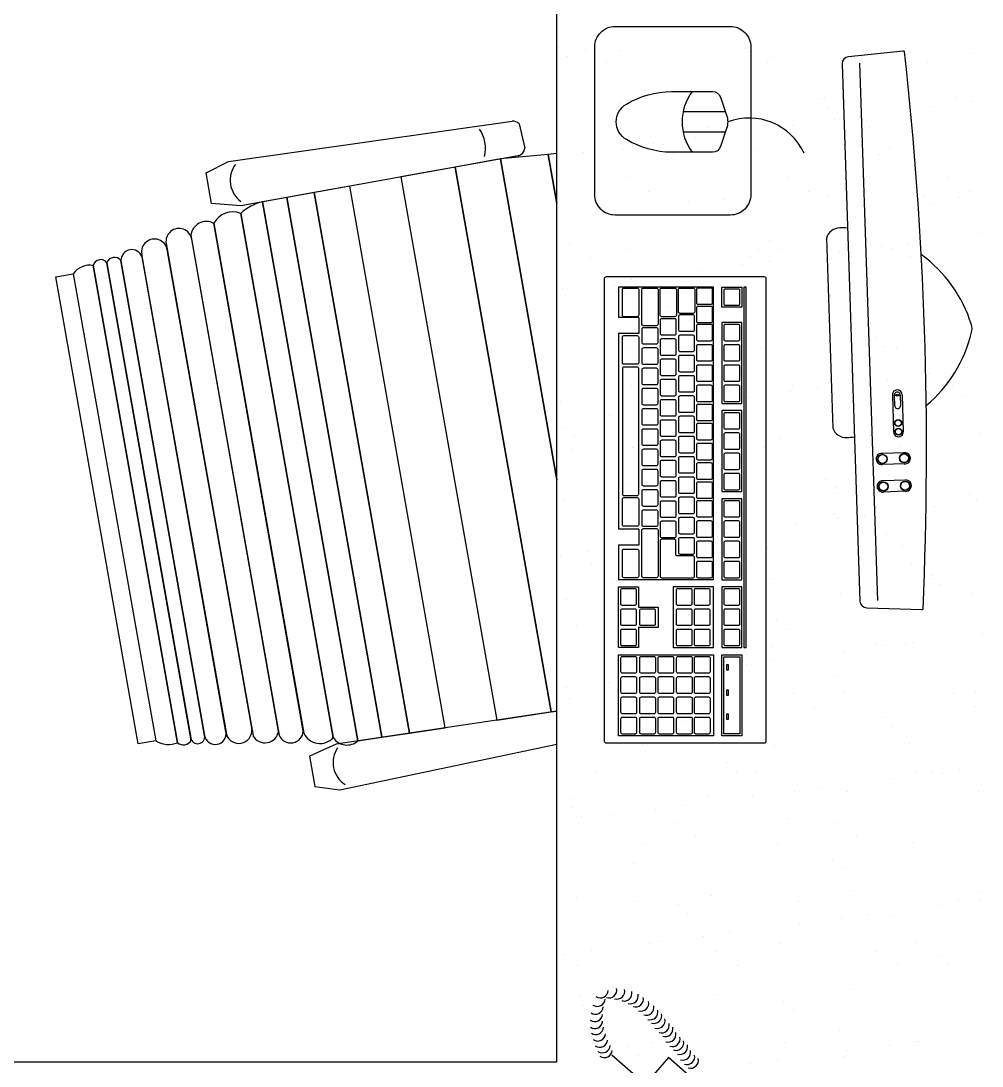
# Model space of a CAD drawing. Header units: millimetres. Extents: x 1573 to 2177, y 1587 to 1932.
# Drawn here: x 1781.752 to 1782.701, y 1894.703 to 1895.735 of the extents above; entities that cross this region are included whole.
import ezdxf

# ---------------------------------------------------------------- set-up
doc = ezdxf.new("R2010")
doc.units = ezdxf.units.MM
doc.header["$LTSCALE"] = 0.03
doc.layers.add('-HIDRO', color=8, linetype='Continuous')

msp = doc.modelspace()

# ---------------------------------------------------------------- linework, layer by layer
at = {"layer": '-HIDRO'}
for p, q in [((1782.2811, 1894.7071), (1782.2811, 1896.7072)), ((1782.2827, 1895.7088), (1782.2827, 1895.7088)), ((1782.309, 1895.7072), (1782.309, 1895.7072)), ((1782.3434, 1895.7055), (1782.3434, 1895.7055)), ((1782.4672, 1895.7075), (1782.4672, 1895.7075)), ((1782.4734, 1895.7049), (1782.4734, 1895.7049)), ((1782.6063, 1895.7066), (1782.6063, 1895.7066)), ((1782.6255, 1895.7078), (1782.6255, 1895.7078)), ((1782.6923, 1895.7026), (1782.6923, 1895.7026)), ((1782.2921, 1895.7002), (1782.2921, 1895.7002)), ((1782.3305, 1895.6936), (1782.3305, 1895.6936)), ((1782.4887, 1895.6939), (1782.4887, 1895.6939)), ((1782.4953, 1895.6985), (1782.4953, 1895.6985)), ((1782.5798, 1895.6932), (1782.5975, 1895.1628)), ((1782.6469, 1895.6942), (1782.6469, 1895.6942)), ((1782.3426, 1895.6539), (1782.3426, 1895.6539)), ((1782.4079, 1895.6546), (1782.4079, 1895.6546)), ((1782.5395, 1895.658), (1782.5395, 1895.658)), ((1782.5451, 1895.6596), (1782.5451, 1895.6596)), ((1782.675, 1895.659), (1782.675, 1895.659)), ((1782.6914, 1895.6555), (1782.6914, 1895.6555)), ((1782.4475, 1895.6453), (1782.4057, 1895.6453)), ((1782.5489, 1895.6494), (1782.5489, 1895.6494)), ((1782.5811, 1895.641), (1782.5811, 1895.641)), ((1782.6501, 1895.6501), (1782.6501, 1895.6501)), ((1781.9573, 1895.5962), (1782.237, 1895.6361)), ((1782.2439, 1895.6335), (1782.2495, 1895.6095)), ((1782.5133, 1895.6321), (1782.5133, 1895.6321)), ((1782.5546, 1895.6375), (1782.5546, 1895.6375)), ((1782.4475, 1895.6253), (1782.4057, 1895.6253)), ((1782.4179, 1895.6195), (1782.4179, 1895.6195)), ((1782.4312, 1895.6294), (1782.4312, 1895.6294)), ((1782.4443, 1895.623), (1782.4443, 1895.623)), ((1782.5894, 1895.6297), (1782.5894, 1895.6297)), ((1782.3766, 1895.6141), (1782.3766, 1895.6141)), ((1782.3868, 1895.6134), (1782.3868, 1895.6134)), ((1782.2429, 1895.6019), (1781.9694, 1895.5526)), ((1782.2726, 1895.603), (1782.2256, 1895.5988)), ((1782.2811, 1895.6042), (1782.2726, 1895.603)), ((1782.2811, 1895.5546), (1782.2726, 1895.603)), ((1782.2726, 1895.603), (1782.2811, 1895.5546)), ((1782.2811, 1895.6015), (1782.2811, 1895.6015)), ((1782.3076, 1895.605), (1782.3076, 1895.605)), ((1782.3466, 1895.6076), (1782.3466, 1895.6076)), ((1782.3962, 1895.6048), (1782.3962, 1895.6048)), ((1782.4766, 1895.607), (1782.4766, 1895.607)), ((1782.5995, 1895.6031), (1782.5995, 1895.6031)), ((1782.6095, 1895.6087), (1782.6095, 1895.6087)), ((1781.9352, 1895.5849), (1781.9573, 1895.5962)), ((1782.1807, 1895.5907), (1782.1272, 1895.5811)), ((1782.2256, 1895.5988), (1782.1807, 1895.5907)), ((1782.1807, 1895.5907), (1782.2755, 1895.0529)), ((1782.2755, 1895.0529), (1782.1807, 1895.5907)), ((1782.2256, 1895.5988), (1782.2811, 1895.2819)), ((1782.2811, 1895.2819), (1782.2256, 1895.5988)), ((1781.9405, 1895.5549), (1781.9352, 1895.5849)), ((1782.1272, 1895.5811), (1782.2218, 1895.0448)), ((1782.3501, 1895.58), (1782.3501, 1895.58)), ((1782.5083, 1895.5803), (1782.5083, 1895.5803)), ((1782.6665, 1895.5806), (1782.6665, 1895.5806)), ((1782.0768, 1895.572), (1782.0416, 1895.5656)), ((1782.1711, 1895.0372), (1782.0768, 1895.572)), ((1782.0147, 1895.5608), (1781.9908, 1895.5565)), ((1782.0416, 1895.5656), (1782.0147, 1895.5608)), ((1782.0147, 1895.5608), (1782.1086, 1895.0279)), ((1782.1086, 1895.0279), (1782.0147, 1895.5608)), ((1782.0416, 1895.5656), (1782.1357, 1895.0319)), ((1782.1357, 1895.0319), (1782.0416, 1895.5656)), ((1782.3715, 1895.5664), (1782.3715, 1895.5664)), ((1782.4467, 1895.5585), (1782.4467, 1895.5585)), ((1782.5297, 1895.5667), (1782.5297, 1895.5667)), ((1782.5483, 1895.5617), (1782.5483, 1895.5617)), ((1782.6437, 1895.5626), (1782.6437, 1895.5626)), ((1782.6782, 1895.5611), (1782.6782, 1895.5611)), ((1782.6879, 1895.5669), (1782.6879, 1895.5669)), ((1781.9694, 1895.5526), (1781.9405, 1895.5549)), ((1781.9908, 1895.5565), (1782.0847, 1895.0243)), ((1782.0849, 1895.0243), (1781.9908, 1895.5565)), ((1782.4111, 1895.5568), (1782.4111, 1895.5568)), ((1782.653, 1895.554), (1782.653, 1895.554)), ((1781.9693, 1895.545), (1782.0606, 1895.0274)), ((1782.0606, 1895.0274), (1781.9693, 1895.545)), ((1781.9426, 1895.5352), (1782.0314, 1895.0319)), ((1782.031, 1895.034), (1781.9426, 1895.5352)), ((1781.9202, 1895.5234), (1782.0072, 1895.0298)), ((1782.0065, 1895.0337), (1781.9209, 1895.5195)), ((1782.4909, 1895.518), (1782.4909, 1895.518)), ((1782.5471, 1895.5204), (1782.5533, 1895.333)), ((1782.6969, 1895.5247), (1782.6969, 1895.5247)), ((1781.8957, 1895.5151), (1781.9814, 1895.0293)), ((1781.9804, 1895.0352), (1781.8968, 1895.5092)), ((1782.294, 1895.5139), (1782.294, 1895.5139)), ((1782.3498, 1895.5098), (1782.3498, 1895.5098)), ((1782.4798, 1895.5091), (1782.4798, 1895.5091)), ((1782.5003, 1895.5094), (1782.5003, 1895.5094)), ((1782.5602, 1895.5067), (1782.5602, 1895.5067)), ((1782.6015, 1895.5121), (1782.6015, 1895.5121)), ((1782.6127, 1895.5108), (1782.6127, 1895.5108)), ((1782.6279, 1895.5156), (1782.6279, 1895.5156)), ((1781.8372, 1895.4961), (1781.9199, 1895.0271)), ((1781.9204, 1895.0247), (1781.8372, 1895.4961)), ((1781.851, 1895.4985), (1781.9336, 1895.0296)), ((1781.9336, 1895.0296), (1781.851, 1895.4985)), ((1781.8715, 1895.5047), (1781.9551, 1895.0307)), ((1781.9547, 1895.0333), (1781.872, 1895.5022)), ((1782.314, 1895.5019), (1782.314, 1895.5019)), ((1782.4722, 1895.5022), (1782.4722, 1895.5022)), ((1782.4912, 1895.4976), (1782.4912, 1895.4976)), ((1782.6304, 1895.5025), (1782.6304, 1895.5025)), ((1781.7867, 1895.4824), (1781.8041, 1895.4854)), ((1781.8041, 1895.4854), (1781.8854, 1895.0244)), ((1781.8041, 1895.4854), (1781.8854, 1895.0244)), ((1781.8041, 1895.4854), (1781.8854, 1895.0244)), ((1781.907, 1895.0224), (1781.8238, 1895.4937)), ((1781.8238, 1895.4937), (1781.907, 1895.0224)), ((1781.907, 1895.0224), (1781.8238, 1895.4937)), ((1782.4234, 1895.4887), (1782.4234, 1895.4887)), ((1782.4647, 1895.4941), (1782.4647, 1895.4941)), ((1781.868, 1895.0213), (1781.7867, 1895.4824)), ((1782.328, 1895.4761), (1782.328, 1895.4761)), ((1782.3544, 1895.4796), (1782.3544, 1895.4796)), ((1782.2867, 1895.4707), (1782.2867, 1895.4707)), ((1782.3382, 1895.4734), (1782.3382, 1895.4734)), ((1782.4358, 1895.4723), (1782.3419, 1895.4723)), ((1782.3419, 1895.4723), (1782.3419, 1895.4423)), ((1782.3476, 1895.4648), (1782.3476, 1895.4648)), ((1782.4358, 1895.1833), (1782.4358, 1895.4723)), ((1782.2813, 1895.4572), (1782.2813, 1895.4572)), ((1782.4143, 1895.4589), (1782.4143, 1895.4589)), ((1782.5509, 1895.4631), (1782.5509, 1895.4631)), ((1782.5515, 1895.4638), (1782.5515, 1895.4638)), ((1782.6814, 1895.4632), (1782.6814, 1895.4632)), ((1782.3911, 1895.4528), (1782.3911, 1895.4528)), ((1782.5493, 1895.4531), (1782.5493, 1895.4531)), ((1782.3619, 1895.4423), (1782.3419, 1895.4423)), ((1782.3619, 1895.4423), (1782.3619, 1895.4263)), ((1782.4125, 1895.4391), (1782.4125, 1895.4391)), ((1782.5707, 1895.4394), (1782.5707, 1895.4394)), ((1782.3619, 1895.4263), (1782.3419, 1895.4263)), ((1782.3419, 1895.4263), (1782.3419, 1895.2333)), ((1782.3982, 1895.4185), (1782.3982, 1895.4185)), ((1782.5951, 1895.4226), (1782.5951, 1895.4226)), ((1782.6044, 1895.414), (1782.6044, 1895.414)), ((1782.353, 1895.4119), (1782.353, 1895.4119)), ((1782.483, 1895.4112), (1782.483, 1895.4112)), ((1782.6159, 1895.4129), (1782.6159, 1895.4129)), ((1782.6483, 1895.3868), (1782.6483, 1895.3868)), ((1782.6748, 1895.3903), (1782.6748, 1895.3903)), ((1782.355, 1895.3747), (1782.355, 1895.3747)), ((1782.4424, 1895.378), (1782.4424, 1895.378)), ((1782.5132, 1895.375), (1782.5132, 1895.375)), ((1782.538, 1895.3723), (1782.538, 1895.3723)), ((1782.607, 1895.3813), (1782.607, 1895.3813)), ((1782.6714, 1895.3753), (1782.6714, 1895.3753)), ((1782.4517, 1895.3694), (1782.4517, 1895.3694)), ((1782.4703, 1895.3633), (1782.4703, 1895.3633)), ((1782.5116, 1895.3688), (1782.5116, 1895.3688)), ((1782.5547, 1895.3659), (1782.5547, 1895.3659)), ((1782.6122, 1895.3654), (1782.6134, 1895.3294)), ((1782.6141, 1895.3655), (1782.6199, 1895.3656)), ((1782.6141, 1895.3655), (1782.6144, 1895.3551)), ((1782.6199, 1895.3656), (1782.6203, 1895.3553)), ((1782.6218, 1895.3657), (1782.623, 1895.3297)), ((1782.655, 1895.3677), (1782.655, 1895.3677)), ((1782.6846, 1895.3653), (1782.6846, 1895.3653)), ((1782.2845, 1895.3593), (1782.2845, 1895.3593)), ((1782.4013, 1895.3543), (1782.4013, 1895.3543)), ((1782.4175, 1895.361), (1782.4175, 1895.361)), ((1782.3335, 1895.3453), (1782.3335, 1895.3453)), ((1782.3748, 1895.3508), (1782.3748, 1895.3508)), ((1782.2896, 1895.3334), (1782.2896, 1895.3334)), ((1782.299, 1895.3248), (1782.299, 1895.3248)), ((1782.4321, 1895.3256), (1782.4321, 1895.3256)), ((1782.5023, 1895.3231), (1782.5023, 1895.3231)), ((1782.5903, 1895.3259), (1782.5903, 1895.3259)), ((1782.6992, 1895.3272), (1782.6992, 1895.3272)), ((1782.2953, 1895.3116), (1782.2953, 1895.3116)), ((1782.3562, 1895.314), (1782.3562, 1895.314)), ((1782.4536, 1895.3119), (1782.4536, 1895.3119)), ((1782.4862, 1895.3134), (1782.4862, 1895.3134)), ((1782.6118, 1895.3122), (1782.6118, 1895.3122)), ((1782.6191, 1895.3151), (1782.6191, 1895.3151)), ((1782.6236, 1895.3087), (1782.6023, 1895.308)), ((1782.624, 1895.2977), (1782.6026, 1895.297)), ((1782.5465, 1895.2826), (1782.5465, 1895.2826)), ((1782.6245, 1895.2816), (1782.6032, 1895.2809)), ((1782.3496, 1895.2785), (1782.3496, 1895.2785)), ((1782.5558, 1895.274), (1782.5558, 1895.274)), ((1782.6249, 1895.2706), (1782.6035, 1895.2699)), ((1782.2877, 1895.2614), (1782.2877, 1895.2614)), ((1782.4207, 1895.2631), (1782.4207, 1895.2631)), ((1782.5579, 1895.268), (1782.5579, 1895.268)), ((1782.6878, 1895.2674), (1782.6878, 1895.2674)), ((1782.6952, 1895.2614), (1782.6952, 1895.2614)), ((1782.6539, 1895.256), (1782.6539, 1895.256)), ((1782.3938, 1895.238), (1782.3938, 1895.238)), ((1782.396, 1895.2475), (1782.396, 1895.2475)), ((1782.5171, 1895.238), (1782.5171, 1895.238)), ((1782.5542, 1895.2478), (1782.5542, 1895.2478)), ((1782.5584, 1895.2434), (1782.5584, 1895.2434)), ((1782.5849, 1895.2469), (1782.5849, 1895.2469)), ((1782.3619, 1895.2333), (1782.3419, 1895.2333)), ((1782.3619, 1895.2333), (1782.3619, 1895.2173)), ((1782.4031, 1895.2294), (1782.4031, 1895.2294)), ((1782.4481, 1895.2289), (1782.4481, 1895.2289)), ((1782.6064, 1895.2277), (1782.6064, 1895.2277)), ((1782.3619, 1895.2173), (1782.3419, 1895.2173)), ((1782.3419, 1895.2173), (1782.3419, 1895.1833)), ((1782.3804, 1895.22), (1782.3804, 1895.22)), ((1782.4217, 1895.2254), (1782.4217, 1895.2254)), ((1782.6223, 1895.2172), (1782.6223, 1895.2172)), ((1782.2849, 1895.2074), (1782.2849, 1895.2074)), ((1782.3114, 1895.2109), (1782.3114, 1895.2109)), ((1782.3594, 1895.2161), (1782.3594, 1895.2161)), ((1782.4894, 1895.2155), (1782.4894, 1895.2155)), ((1782.315, 1895.1981), (1782.315, 1895.1981)), ((1782.4732, 1895.1984), (1782.4732, 1895.1984)), ((1782.6314, 1895.1987), (1782.6314, 1895.1987)), ((1782.6506, 1895.1872), (1782.6506, 1895.1872)), ((1782.3364, 1895.1844), (1782.3364, 1895.1844)), ((1782.4358, 1895.1833), (1782.3419, 1895.1833)), ((1782.4537, 1895.1831), (1782.4537, 1895.1831)), ((1782.4946, 1895.1847), (1782.4946, 1895.1847)), ((1782.6528, 1895.185), (1782.6528, 1895.185)), ((1782.66, 1895.1786), (1782.66, 1895.1786)), ((1782.5611, 1895.1702), (1782.5611, 1895.1702)), ((1782.691, 1895.1695), (1782.691, 1895.1695)), ((1782.2909, 1895.1635), (1782.2909, 1895.1635)), ((1782.4239, 1895.1652), (1782.4239, 1895.1652)), ((1782.3772, 1895.1543), (1782.3641, 1895.1543)), ((1782.301, 1895.1385), (1782.301, 1895.1385)), ((1782.381, 1895.1363), (1782.3618, 1895.1363)), ((1782.4979, 1895.1426), (1782.4979, 1895.1426)), ((1782.5073, 1895.134), (1782.5073, 1895.134)), ((1782.7007, 1895.1306), (1782.7007, 1895.1306)), ((1782.3626, 1895.1182), (1782.3626, 1895.1182)), ((1782.4371, 1895.1203), (1782.4371, 1895.1203)), ((1782.4926, 1895.1176), (1782.4926, 1895.1176)), ((1782.5953, 1895.1206), (1782.5953, 1895.1206)), ((1782.6053, 1895.118), (1782.6053, 1895.118)), ((1782.6255, 1895.1193), (1782.6255, 1895.1193)), ((1782.6317, 1895.1215), (1782.6317, 1895.1215)), ((1782.4949, 1895.1035), (1782.4949, 1895.1035)), ((1782.564, 1895.1126), (1782.564, 1895.1126)), ((1782.3452, 1895.098), (1782.3452, 1895.098)), ((1782.4272, 1895.0946), (1782.4272, 1895.0946)), ((1782.4685, 1895.1), (1782.4685, 1895.1)), ((1782.3545, 1895.0894), (1782.3545, 1895.0894)), ((1782.3582, 1895.0855), (1782.3582, 1895.0855)), ((1782.5578, 1895.0877), (1782.5578, 1895.0877)), ((1782.2905, 1895.0766), (1782.2905, 1895.0766)), ((1782.3318, 1895.082), (1782.3318, 1895.082)), ((1782.2941, 1895.0656), (1782.2941, 1895.0656)), ((1782.356, 1895.0709), (1782.356, 1895.0709)), ((1782.4271, 1895.0673), (1782.4271, 1895.0673)), ((1782.5142, 1895.0712), (1782.5142, 1895.0712)), ((1782.5643, 1895.0723), (1782.5643, 1895.0723)), ((1782.6724, 1895.0714), (1782.6724, 1895.0714)), ((1782.6942, 1895.0717), (1782.6942, 1895.0717)), ((1782.2811, 1895.0537), (1782.0634, 1895.0211)), ((1782.2218, 1895.0448), (1782.2755, 1895.0529)), ((1782.2755, 1895.0529), (1782.2811, 1895.0537)), ((1782.3774, 1895.0572), (1782.3774, 1895.0572)), ((1782.5356, 1895.0575), (1782.5356, 1895.0575)), ((1782.6938, 1895.0578), (1782.6938, 1895.0578)), ((1782.4051, 1895.0431), (1782.4051, 1895.0431)), ((1782.602, 1895.0472), (1782.602, 1895.0472)), ((1782.1086, 1895.0279), (1782.1357, 1895.0319)), ((1782.1357, 1895.0319), (1782.1711, 1895.0372)), ((1782.6114, 1895.0386), (1782.6114, 1895.0386)), ((1781.8854, 1895.0244), (1781.868, 1895.0213)), ((1782.0634, 1895.0211), (1782.0371, 1895.009)), ((1782.067, 1894.976), (1782.2811, 1895.021)), ((1782.0847, 1895.0243), (1782.1086, 1895.0279)), ((1782.6287, 1895.0214), (1782.6287, 1895.0214)), ((1782.3658, 1895.0203), (1782.3658, 1895.0203)), ((1782.4958, 1895.0197), (1782.4958, 1895.0197)), ((1782.0371, 1895.009), (1782.0423, 1894.9791)), ((1782.4493, 1895.0026), (1782.4493, 1895.0026)), ((1782.3199, 1894.9928), (1782.3199, 1894.9928)), ((1782.4587, 1894.994), (1782.4587, 1894.994)), ((1782.4781, 1894.9931), (1782.4781, 1894.9931)), ((1782.6363, 1894.9934), (1782.6363, 1894.9934)), ((1782.6521, 1894.9927), (1782.6521, 1894.9927)), ((1782.6619, 1894.9922), (1782.6619, 1894.9922)), ((1782.6785, 1894.9962), (1782.6785, 1894.9962)), ((1782.6108, 1894.9872), (1782.6108, 1894.9872)), ((1782.0423, 1894.9791), (1782.067, 1894.976)), ((1782.4303, 1894.9694), (1782.4303, 1894.9694)), ((1782.5153, 1894.9747), (1782.5153, 1894.9747)), ((1782.5418, 1894.9782), (1782.5418, 1894.9782)), ((1782.5675, 1894.9744), (1782.5675, 1894.9744)), ((1782.6974, 1894.9738), (1782.6974, 1894.9738)), ((1782.2973, 1894.9677), (1782.2973, 1894.9677)), ((1782.405, 1894.9601), (1782.405, 1894.9601)), ((1782.474, 1894.9692), (1782.474, 1894.9692)), ((1782.2966, 1894.958), (1782.2966, 1894.958)), ((1782.3059, 1894.9494), (1782.3059, 1894.9494)), ((1782.3373, 1894.9512), (1782.3373, 1894.9512)), ((1782.3786, 1894.9567), (1782.3786, 1894.9567)), ((1782.397, 1894.9437), (1782.397, 1894.9437)), ((1782.5092, 1894.9477), (1782.5092, 1894.9477)), ((1782.5552, 1894.9439), (1782.5552, 1894.9439)), ((1782.4184, 1894.93), (1782.4184, 1894.93)), ((1782.5766, 1894.9303), (1782.5766, 1894.9303)), ((1782.369, 1894.9224), (1782.369, 1894.9224)), ((1782.499, 1894.9218), (1782.499, 1894.9218)), ((1782.6319, 1894.9235), (1782.6319, 1894.9235)), ((1782.3565, 1894.9031), (1782.3565, 1894.9031)), ((1782.5534, 1894.9072), (1782.5534, 1894.9072)), ((1782.5628, 1894.8986), (1782.5628, 1894.8986)), ((1782.3005, 1894.8699), (1782.3005, 1894.8699)), ((1782.4335, 1894.8716), (1782.4335, 1894.8716)), ((1782.5707, 1894.8765), (1782.5707, 1894.8765)), ((1782.6989, 1894.8673), (1782.6989, 1894.8673)), ((1782.7006, 1894.8759), (1782.7006, 1894.8759)), ((1782.3609, 1894.8656), (1782.3609, 1894.8656)), ((1782.4007, 1894.8626), (1782.4007, 1894.8626)), ((1782.5191, 1894.8659), (1782.5191, 1894.8659)), ((1782.6576, 1894.8619), (1782.6576, 1894.8619)), ((1782.6773, 1894.8662), (1782.6773, 1894.8662)), ((1782.4101, 1894.854), (1782.4101, 1894.854)), ((1782.5622, 1894.8493), (1782.5622, 1894.8493)), ((1782.5886, 1894.8528), (1782.5886, 1894.8528)), ((1782.6133, 1894.8522), (1782.6133, 1894.8522)), ((1782.5209, 1894.8439), (1782.5209, 1894.8439)), ((1782.3841, 1894.8259), (1782.3841, 1894.8259)), ((1782.4254, 1894.8313), (1782.4254, 1894.8313)), ((1782.4519, 1894.8348), (1782.4519, 1894.8348)), ((1782.6351, 1894.8256), (1782.6351, 1894.8256)), ((1782.3151, 1894.8168), (1782.3151, 1894.8168)), ((1782.3722, 1894.8246), (1782.3722, 1894.8246)), ((1782.438, 1894.8164), (1782.438, 1894.8164)), ((1782.5022, 1894.8239), (1782.5022, 1894.8239)), ((1782.5962, 1894.8167), (1782.5962, 1894.8167)), ((1782.2887, 1894.8133), (1782.2887, 1894.8133)), ((1782.4606, 1894.8077), (1782.4606, 1894.8077)), ((1782.6575, 1894.8117), (1782.6575, 1894.8117)), ((1782.3013, 1894.8025), (1782.3013, 1894.8025)), ((1782.4595, 1894.8028), (1782.4595, 1894.8028)), ((1782.6177, 1894.8031), (1782.6177, 1894.8031)), ((1782.6669, 1894.8032), (1782.6669, 1894.8032)), ((1782.4367, 1894.7737), (1782.4367, 1894.7737)), ((1782.5739, 1894.7786), (1782.5739, 1894.7786)), ((1782.3037, 1894.772), (1782.3037, 1894.772)), ((1782.3079, 1894.7631), (1782.3079, 1894.7631)), ((1782.5048, 1894.7672), (1782.5048, 1894.7672)), ((1782.5142, 1894.7586), (1782.5142, 1894.7586)), ((1782.4019, 1894.7384), (1782.4019, 1894.7384)), ((1782.5602, 1894.7387), (1782.5602, 1894.7387)), ((1782.3521, 1894.7226), (1782.3521, 1894.7226)), ((1782.3754, 1894.7267), (1782.3754, 1894.7267)), ((1782.5054, 1894.726), (1782.5054, 1894.726)), ((1782.609, 1894.7239), (1782.609, 1894.7239)), ((1782.6355, 1894.7274), (1782.6355, 1894.7274)), ((1782.6383, 1894.7277), (1782.6383, 1894.7277)), ((1782.3913, 1894.7116), (1782.2991, 1894.6062)), ((1782.3758, 1894.6787), (1782.3354, 1894.714)), ((1782.3615, 1894.714), (1782.3615, 1894.714)), ((1782.572, 1894.5536), (1782.3913, 1894.7116)), ((1782.5648, 1894.7122), (1782.5648, 1894.7122)), ((1782.5677, 1894.7185), (1782.5677, 1894.7185)), ((1782.2811, 1894.7071), (1780.9811, 1894.7071)), ((1782.4723, 1894.7059), (1782.4723, 1894.7059)), ((1782.4987, 1894.7094), (1782.4987, 1894.7094))]:
    msp.add_line(p, q, dxfattribs=at)
for points in [[(1782.4522, 1895.7296, -0.414214), (1782.4725, 1895.7093), (1782.4725, 1895.5635, -0.414214), (1782.4522, 1895.5433), (1782.3388, 1895.5433, -0.414214), (1782.3185, 1895.5635), (1782.3185, 1895.7093, -0.414214), (1782.3388, 1895.7296)], [(1782.5688, 1895.6997, 0.395059), (1782.5626, 1895.6926), (1782.5802, 1895.1622, 0.395059), (1782.5869, 1895.1556), (1782.6413, 1895.1538, 0.255546), (1782.6425, 1895.1544, 0.038223), (1782.6242, 1895.7046, 0.255546), (1782.623, 1895.7051)], [(1782.4348, 1895.6653, -0.320037), (1782.4425, 1895.6598), (1782.4486, 1895.642, -0.167465), (1782.4486, 1895.6287), (1782.4425, 1895.6109, -0.320037), (1782.4348, 1895.6053), (1782.3943, 1895.6053, -0.131312), (1782.3498, 1895.6178, -0.570686), (1782.3498, 1895.6529, -0.131312), (1782.3943, 1895.6653)], [(1782.4858, 1895.4823), (1782.3298, 1895.4823, 0.414214), (1782.3278, 1895.4803), (1782.3278, 1895.0243, 0.414214), (1782.3298, 1895.0223), (1782.4858, 1895.0223, 0.414214), (1782.4878, 1895.0243), (1782.4878, 1895.4803, 0.414214)], [(1782.3619, 1895.4698), (1782.3619, 1895.4445, -0.414214), (1782.3604, 1895.443), (1782.3473, 1895.443, -0.414214), (1782.3458, 1895.4445), (1782.3458, 1895.4698, -0.414214), (1782.3473, 1895.4713), (1782.3604, 1895.4713, -0.414214)], [(1782.3664, 1895.4713), (1782.3795, 1895.4713, -0.414214), (1782.381, 1895.4698), (1782.381, 1895.4356, -0.414214), (1782.3795, 1895.4341), (1782.3664, 1895.4341, -0.414214), (1782.3649, 1895.4356), (1782.3649, 1895.4698, -0.414214)], [(1782.3845, 1895.4713), (1782.3976, 1895.4713, -0.414214), (1782.3991, 1895.4698), (1782.3991, 1895.4445, -0.414214), (1782.3976, 1895.443), (1782.3845, 1895.443, -0.414214), (1782.383, 1895.4445), (1782.383, 1895.4698, -0.414214)], [(1782.4172, 1895.4698), (1782.4172, 1895.4478, -0.414214), (1782.4157, 1895.4463), (1782.4026, 1895.4463, -0.414214), (1782.4011, 1895.4478), (1782.4011, 1895.4698, -0.414214), (1782.4026, 1895.4713), (1782.4157, 1895.4713, -0.414214)], [(1782.4333, 1895.4552, 0.414214), (1782.4348, 1895.4567), (1782.4348, 1895.4697, 0.414214), (1782.4333, 1895.4712), (1782.4203, 1895.4712, 0.414214), (1782.4188, 1895.4697), (1782.4188, 1895.4567, 0.414214), (1782.4203, 1895.4552)], [(1782.4603, 1895.4543, 0.414214), (1782.4618, 1895.4558), (1782.4618, 1895.4688, 0.414214), (1782.4603, 1895.4703), (1782.4473, 1895.4703, 0.414214), (1782.4458, 1895.4688), (1782.4458, 1895.4558, 0.414214), (1782.4473, 1895.4543)], [(1782.4156, 1895.4287, 0.414214), (1782.4171, 1895.4302), (1782.4171, 1895.4432, 0.414214), (1782.4156, 1895.4447), (1782.4026, 1895.4447, 0.414214), (1782.4011, 1895.4432), (1782.4011, 1895.4302, 0.414214), (1782.4026, 1895.4287)], [(1782.4333, 1895.4371, 0.414214), (1782.4348, 1895.4386), (1782.4348, 1895.4516, 0.414214), (1782.4333, 1895.4531), (1782.4203, 1895.4531, 0.414214), (1782.4188, 1895.4516), (1782.4188, 1895.4386, 0.414214), (1782.4203, 1895.4371)], [(1782.3975, 1895.425, 0.414214), (1782.399, 1895.4265), (1782.399, 1895.4395, 0.414214), (1782.3975, 1895.441), (1782.3845, 1895.441, 0.414214), (1782.383, 1895.4395), (1782.383, 1895.4265, 0.414214), (1782.3845, 1895.425)], [(1782.4333, 1895.4193, 0.414214), (1782.4348, 1895.4208), (1782.4348, 1895.4338, 0.414214), (1782.4333, 1895.4353), (1782.4203, 1895.4353, 0.414214), (1782.4188, 1895.4338), (1782.4188, 1895.4208, 0.414214), (1782.4203, 1895.4193)], [(1782.4603, 1895.4193, 0.414214), (1782.4618, 1895.4208), (1782.4618, 1895.4338, 0.414214), (1782.4603, 1895.4353), (1782.4473, 1895.4353, 0.414214), (1782.4458, 1895.4338), (1782.4458, 1895.4208, 0.414214), (1782.4473, 1895.4193)], [(1782.3473, 1895.396, -0.414214), (1782.3458, 1895.3975), (1782.3458, 1895.4228, -0.414214), (1782.3473, 1895.4243), (1782.3604, 1895.4243, -0.414214), (1782.3619, 1895.4228), (1782.3619, 1895.3975, -0.414214), (1782.3604, 1895.396)], [(1782.3795, 1895.4161, 0.414214), (1782.381, 1895.4176), (1782.381, 1895.4306, 0.414214), (1782.3795, 1895.4321), (1782.3665, 1895.4321, 0.414214), (1782.365, 1895.4306), (1782.365, 1895.4176, 0.414214), (1782.3665, 1895.4161)], [(1782.4156, 1895.4087, 0.414214), (1782.4171, 1895.4102), (1782.4171, 1895.4232, 0.414214), (1782.4156, 1895.4247), (1782.4026, 1895.4247, 0.414214), (1782.4011, 1895.4232), (1782.4011, 1895.4102, 0.414214), (1782.4026, 1895.4087)], [(1782.3975, 1895.405, 0.414214), (1782.399, 1895.4065), (1782.399, 1895.4195, 0.414214), (1782.3975, 1895.421), (1782.3845, 1895.421, 0.414214), (1782.383, 1895.4195), (1782.383, 1895.4065, 0.414214), (1782.3845, 1895.405)], [(1782.4333, 1895.3993, 0.414214), (1782.4348, 1895.4008), (1782.4348, 1895.4138, 0.414214), (1782.4333, 1895.4153), (1782.4203, 1895.4153, 0.414214), (1782.4188, 1895.4138), (1782.4188, 1895.4008, 0.414214), (1782.4203, 1895.3993)], [(1782.4603, 1895.3993, 0.414214), (1782.4618, 1895.4008), (1782.4618, 1895.4138, 0.414214), (1782.4603, 1895.4153), (1782.4473, 1895.4153, 0.414214), (1782.4458, 1895.4138), (1782.4458, 1895.4008, 0.414214), (1782.4473, 1895.3993)], [(1782.3795, 1895.3961, 0.414214), (1782.381, 1895.3976), (1782.381, 1895.4106, 0.414214), (1782.3795, 1895.4121), (1782.3665, 1895.4121, 0.414214), (1782.365, 1895.4106), (1782.365, 1895.3976, 0.414214), (1782.3665, 1895.3961)], [(1782.4156, 1895.3887, 0.414214), (1782.4171, 1895.3902), (1782.4171, 1895.4032, 0.414214), (1782.4156, 1895.4047), (1782.4026, 1895.4047, 0.414214), (1782.4011, 1895.4032), (1782.4011, 1895.3902, 0.414214), (1782.4026, 1895.3887)], [(1782.3473, 1895.2664), (1782.3604, 1895.2664, 0.414214), (1782.3619, 1895.2679), (1782.3619, 1895.3917, 0.414214), (1782.3604, 1895.3932), (1782.3473, 1895.3932, 0.414214), (1782.3458, 1895.3917), (1782.3458, 1895.2679, 0.414214)], [(1782.3975, 1895.385, 0.414214), (1782.399, 1895.3865), (1782.399, 1895.3995, 0.414214), (1782.3975, 1895.401), (1782.3845, 1895.401, 0.414214), (1782.383, 1895.3995), (1782.383, 1895.3865, 0.414214), (1782.3845, 1895.385)], [(1782.4333, 1895.3793, 0.414214), (1782.4348, 1895.3808), (1782.4348, 1895.3938, 0.414214), (1782.4333, 1895.3953), (1782.4203, 1895.3953, 0.414214), (1782.4188, 1895.3938), (1782.4188, 1895.3808, 0.414214), (1782.4203, 1895.3793)], [(1782.4603, 1895.3793, 0.414214), (1782.4618, 1895.3808), (1782.4618, 1895.3938, 0.414214), (1782.4603, 1895.3953), (1782.4473, 1895.3953, 0.414214), (1782.4458, 1895.3938), (1782.4458, 1895.3808, 0.414214), (1782.4473, 1895.3793)], [(1782.3795, 1895.3761, 0.414214), (1782.381, 1895.3776), (1782.381, 1895.3906, 0.414214), (1782.3795, 1895.3921), (1782.3665, 1895.3921, 0.414214), (1782.365, 1895.3906), (1782.365, 1895.3776, 0.414214), (1782.3665, 1895.3761)], [(1782.4156, 1895.3687, 0.414214), (1782.4171, 1895.3702), (1782.4171, 1895.3832, 0.414214), (1782.4156, 1895.3847), (1782.4026, 1895.3847, 0.414214), (1782.4011, 1895.3832), (1782.4011, 1895.3702, 0.414214), (1782.4026, 1895.3687)], [(1782.3795, 1895.3561, 0.414214), (1782.381, 1895.3576), (1782.381, 1895.3706, 0.414214), (1782.3795, 1895.3721), (1782.3665, 1895.3721, 0.414214), (1782.365, 1895.3706), (1782.365, 1895.3576, 0.414214), (1782.3665, 1895.3561)], [(1782.3975, 1895.365, 0.414214), (1782.399, 1895.3665), (1782.399, 1895.3795, 0.414214), (1782.3975, 1895.381), (1782.3845, 1895.381, 0.414214), (1782.383, 1895.3795), (1782.383, 1895.3665, 0.414214), (1782.3845, 1895.365)], [(1782.4333, 1895.3593, 0.414214), (1782.4348, 1895.3608), (1782.4348, 1895.3738, 0.414214), (1782.4333, 1895.3753), (1782.4203, 1895.3753, 0.414214), (1782.4188, 1895.3738), (1782.4188, 1895.3608, 0.414214), (1782.4203, 1895.3593)], [(1782.4603, 1895.3593, 0.414214), (1782.4618, 1895.3608), (1782.4618, 1895.3738, 0.414214), (1782.4603, 1895.3753), (1782.4473, 1895.3753, 0.414214), (1782.4458, 1895.3738), (1782.4458, 1895.3608, 0.414214), (1782.4473, 1895.3593)], [(1782.4156, 1895.3487, 0.414214), (1782.4171, 1895.3502), (1782.4171, 1895.3632, 0.414214), (1782.4156, 1895.3647), (1782.4026, 1895.3647, 0.414214), (1782.4011, 1895.3632), (1782.4011, 1895.3502, 0.414214), (1782.4026, 1895.3487)], [(1782.3795, 1895.3361, 0.414214), (1782.381, 1895.3376), (1782.381, 1895.3506, 0.414214), (1782.3795, 1895.3521), (1782.3665, 1895.3521, 0.414214), (1782.365, 1895.3506), (1782.365, 1895.3376, 0.414214), (1782.3665, 1895.3361)], [(1782.3975, 1895.345, 0.414214), (1782.399, 1895.3465), (1782.399, 1895.3595, 0.414214), (1782.3975, 1895.361), (1782.3845, 1895.361, 0.414214), (1782.383, 1895.3595), (1782.383, 1895.3465, 0.414214), (1782.3845, 1895.345)], [(1782.4333, 1895.3404, 0.414214), (1782.4348, 1895.3419), (1782.4348, 1895.3549, 0.414214), (1782.4333, 1895.3564), (1782.4203, 1895.3564, 0.414214), (1782.4188, 1895.3549), (1782.4188, 1895.3419, 0.414214), (1782.4203, 1895.3404)], [(1782.3975, 1895.325, 0.414214), (1782.399, 1895.3265), (1782.399, 1895.3395, 0.414214), (1782.3975, 1895.341), (1782.3845, 1895.341, 0.414214), (1782.383, 1895.3395), (1782.383, 1895.3265, 0.414214), (1782.3845, 1895.325)], [(1782.4156, 1895.3287, 0.414214), (1782.4171, 1895.3302), (1782.4171, 1895.3432, 0.414214), (1782.4156, 1895.3447), (1782.4026, 1895.3447, 0.414214), (1782.4011, 1895.3432), (1782.4011, 1895.3302, 0.414214), (1782.4026, 1895.3287)], [(1782.4603, 1895.3322, 0.414214), (1782.4618, 1895.3337), (1782.4618, 1895.3467, 0.414214), (1782.4603, 1895.3482), (1782.4473, 1895.3482, 0.414214), (1782.4458, 1895.3467), (1782.4458, 1895.3337, 0.414214), (1782.4473, 1895.3322)], [(1782.3795, 1895.3161, 0.414214), (1782.381, 1895.3176), (1782.381, 1895.3306, 0.414214), (1782.3795, 1895.3321), (1782.3665, 1895.3321, 0.414214), (1782.365, 1895.3306), (1782.365, 1895.3176, 0.414214), (1782.3665, 1895.3161)], [(1782.4333, 1895.3215, 0.414214), (1782.4348, 1895.323), (1782.4348, 1895.336, 0.414214), (1782.4333, 1895.3375), (1782.4203, 1895.3375, 0.414214), (1782.4188, 1895.336), (1782.4188, 1895.323, 0.414214), (1782.4203, 1895.3215)], [(1782.3975, 1895.305, 0.414214), (1782.399, 1895.3065), (1782.399, 1895.3195, 0.414214), (1782.3975, 1895.321), (1782.3845, 1895.321, 0.414214), (1782.383, 1895.3195), (1782.383, 1895.3065, 0.414214), (1782.3845, 1895.305)], [(1782.4156, 1895.3087, 0.414214), (1782.4171, 1895.3102), (1782.4171, 1895.3232, 0.414214), (1782.4156, 1895.3247), (1782.4026, 1895.3247, 0.414214), (1782.4011, 1895.3232), (1782.4011, 1895.3102, 0.414214), (1782.4026, 1895.3087)], [(1782.4603, 1895.3122, 0.414214), (1782.4618, 1895.3137), (1782.4618, 1895.3267, 0.414214), (1782.4603, 1895.3282), (1782.4473, 1895.3282, 0.414214), (1782.4458, 1895.3267), (1782.4458, 1895.3137, 0.414214), (1782.4473, 1895.3122)], [(1782.3795, 1895.2961, 0.414214), (1782.381, 1895.2976), (1782.381, 1895.3106, 0.414214), (1782.3795, 1895.3121), (1782.3665, 1895.3121, 0.414214), (1782.365, 1895.3106), (1782.365, 1895.2976, 0.414214), (1782.3665, 1895.2961)], [(1782.4333, 1895.3018, 0.414214), (1782.4348, 1895.3033), (1782.4348, 1895.3163, 0.414214), (1782.4333, 1895.3178), (1782.4203, 1895.3178, 0.414214), (1782.4188, 1895.3163), (1782.4188, 1895.3033, 0.414214), (1782.4203, 1895.3018)], [(1782.3975, 1895.285, 0.414214), (1782.399, 1895.2865), (1782.399, 1895.2995, 0.414214), (1782.3975, 1895.301), (1782.3845, 1895.301, 0.414214), (1782.383, 1895.2995), (1782.383, 1895.2865, 0.414214), (1782.3845, 1895.285)], [(1782.4156, 1895.2887, 0.414214), (1782.4171, 1895.2902), (1782.4171, 1895.3032, 0.414214), (1782.4156, 1895.3047), (1782.4026, 1895.3047, 0.414214), (1782.4011, 1895.3032), (1782.4011, 1895.2902, 0.414214), (1782.4026, 1895.2887)], [(1782.4603, 1895.2922, 0.414214), (1782.4618, 1895.2937), (1782.4618, 1895.3067, 0.414214), (1782.4603, 1895.3082), (1782.4473, 1895.3082, 0.414214), (1782.4458, 1895.3067), (1782.4458, 1895.2937, 0.414214), (1782.4473, 1895.2922)], [(1782.3795, 1895.2761, 0.414214), (1782.381, 1895.2776), (1782.381, 1895.2906, 0.414214), (1782.3795, 1895.2921), (1782.3665, 1895.2921, 0.414214), (1782.365, 1895.2906), (1782.365, 1895.2776, 0.414214), (1782.3665, 1895.2761)], [(1782.4333, 1895.2826, 0.414214), (1782.4348, 1895.2841), (1782.4348, 1895.2971, 0.414214), (1782.4333, 1895.2986), (1782.4203, 1895.2986, 0.414214), (1782.4188, 1895.2971), (1782.4188, 1895.2841, 0.414214), (1782.4203, 1895.2826)], [(1782.3975, 1895.265, 0.414214), (1782.399, 1895.2665), (1782.399, 1895.2795, 0.414214), (1782.3975, 1895.281), (1782.3845, 1895.281, 0.414214), (1782.383, 1895.2795), (1782.383, 1895.2665, 0.414214), (1782.3845, 1895.265)], [(1782.4156, 1895.2687, 0.414214), (1782.4171, 1895.2702), (1782.4171, 1895.2832, 0.414214), (1782.4156, 1895.2847), (1782.4026, 1895.2847, 0.414214), (1782.4011, 1895.2832), (1782.4011, 1895.2702, 0.414214), (1782.4026, 1895.2687)], [(1782.4333, 1895.2637, 0.414214), (1782.4348, 1895.2652), (1782.4348, 1895.2782, 0.414214), (1782.4333, 1895.2797), (1782.4203, 1895.2797, 0.414214), (1782.4188, 1895.2782), (1782.4188, 1895.2652, 0.414214), (1782.4203, 1895.2637)], [(1782.4603, 1895.2722, 0.414214), (1782.4618, 1895.2737), (1782.4618, 1895.2867, 0.414214), (1782.4603, 1895.2882), (1782.4473, 1895.2882, 0.414214), (1782.4458, 1895.2867), (1782.4458, 1895.2737, 0.414214), (1782.4473, 1895.2722)], [(1782.3795, 1895.2561, 0.414214), (1782.381, 1895.2576), (1782.381, 1895.2706, 0.414214), (1782.3795, 1895.2721), (1782.3665, 1895.2721, 0.414214), (1782.365, 1895.2706), (1782.365, 1895.2576, 0.414214), (1782.3665, 1895.2561)], [(1782.3619, 1895.2629), (1782.3619, 1895.2376, -0.414214), (1782.3604, 1895.2361), (1782.3473, 1895.2361, -0.414214), (1782.3458, 1895.2376), (1782.3458, 1895.2629, -0.414214), (1782.3473, 1895.2644), (1782.3604, 1895.2644, -0.414214)], [(1782.3975, 1895.245, 0.414214), (1782.399, 1895.2465), (1782.399, 1895.2595, 0.414214), (1782.3975, 1895.261), (1782.3845, 1895.261, 0.414214), (1782.383, 1895.2595), (1782.383, 1895.2465, 0.414214), (1782.3845, 1895.245)], [(1782.4156, 1895.2487, 0.414214), (1782.4171, 1895.2502), (1782.4171, 1895.2632, 0.414214), (1782.4156, 1895.2647), (1782.4026, 1895.2647, 0.414214), (1782.4011, 1895.2632), (1782.4011, 1895.2502, 0.414214), (1782.4026, 1895.2487)], [(1782.4333, 1895.2453, 0.414214), (1782.4348, 1895.2468), (1782.4348, 1895.2598, 0.414214), (1782.4333, 1895.2613), (1782.4203, 1895.2613, 0.414214), (1782.4188, 1895.2598), (1782.4188, 1895.2468, 0.414214), (1782.4203, 1895.2453)], [(1782.4603, 1895.2453, 0.414214), (1782.4618, 1895.2468), (1782.4618, 1895.2598, 0.414214), (1782.4603, 1895.2613), (1782.4473, 1895.2613, 0.414214), (1782.4458, 1895.2598), (1782.4458, 1895.2468, 0.414214), (1782.4473, 1895.2453)], [(1782.3795, 1895.2361, 0.414214), (1782.381, 1895.2376), (1782.381, 1895.2506, 0.414214), (1782.3795, 1895.2521), (1782.3665, 1895.2521, 0.414214), (1782.365, 1895.2506), (1782.365, 1895.2376, 0.414214), (1782.3665, 1895.2361)], [(1782.3975, 1895.225, 0.414214), (1782.399, 1895.2265), (1782.399, 1895.2395, 0.414214), (1782.3975, 1895.241), (1782.3845, 1895.241, 0.414214), (1782.383, 1895.2395), (1782.383, 1895.2265, 0.414214), (1782.3845, 1895.225)], [(1782.4156, 1895.2287, 0.414214), (1782.4171, 1895.2302), (1782.4171, 1895.2432, 0.414214), (1782.4156, 1895.2447), (1782.4026, 1895.2447, 0.414214), (1782.4011, 1895.2432), (1782.4011, 1895.2302, 0.414214), (1782.4026, 1895.2287)], [(1782.4333, 1895.2253, 0.414214), (1782.4348, 1895.2268), (1782.4348, 1895.2398, 0.414214), (1782.4333, 1895.2413), (1782.4203, 1895.2413, 0.414214), (1782.4188, 1895.2398), (1782.4188, 1895.2268, 0.414214), (1782.4203, 1895.2253)], [(1782.4603, 1895.2253, 0.414214), (1782.4618, 1895.2268), (1782.4618, 1895.2398, 0.414214), (1782.4603, 1895.2413), (1782.4473, 1895.2413, 0.414214), (1782.4458, 1895.2398), (1782.4458, 1895.2268, 0.414214), (1782.4473, 1895.2253)], [(1782.3795, 1895.2338, -0.414214), (1782.381, 1895.2323), (1782.381, 1895.1868, -0.414214), (1782.3795, 1895.1853), (1782.3664, 1895.1853, -0.414214), (1782.3649, 1895.1868), (1782.3649, 1895.2323, -0.414214), (1782.3664, 1895.2338)], [(1782.383, 1895.2217), (1782.383, 1895.1868, 0.414214), (1782.3845, 1895.1853), (1782.4156, 1895.1853, 0.414214), (1782.4171, 1895.1868), (1782.4171, 1895.2053, 0.414214), (1782.4156, 1895.2068), (1782.4001, 1895.2068, -0.414214), (1782.3986, 1895.2083), (1782.3986, 1895.2217, 0.414214), (1782.3971, 1895.2232), (1782.3845, 1895.2232, 0.414214)], [(1782.4156, 1895.2087, 0.414214), (1782.4171, 1895.2102), (1782.4171, 1895.2232, 0.414214), (1782.4156, 1895.2247), (1782.4026, 1895.2247, 0.414214), (1782.4011, 1895.2232), (1782.4011, 1895.2102, 0.414214), (1782.4026, 1895.2087)], [(1782.4333, 1895.2053, 0.414214), (1782.4348, 1895.2068), (1782.4348, 1895.2198, 0.414214), (1782.4333, 1895.2213), (1782.4203, 1895.2213, 0.414214), (1782.4188, 1895.2198), (1782.4188, 1895.2068, 0.414214), (1782.4203, 1895.2053)], [(1782.4603, 1895.2053, 0.414214), (1782.4618, 1895.2068), (1782.4618, 1895.2198, 0.414214), (1782.4603, 1895.2213), (1782.4473, 1895.2213, 0.414214), (1782.4458, 1895.2198), (1782.4458, 1895.2068, 0.414214), (1782.4473, 1895.2053)], [(1782.3619, 1895.2121), (1782.3619, 1895.1868, -0.414214), (1782.3604, 1895.1853), (1782.3473, 1895.1853, -0.414214), (1782.3458, 1895.1868), (1782.3458, 1895.2121, -0.414214), (1782.3473, 1895.2136), (1782.3604, 1895.2136, -0.414214)], [(1782.4333, 1895.1853, 0.414214), (1782.4348, 1895.1868), (1782.4348, 1895.1998, 0.414214), (1782.4333, 1895.2013), (1782.4203, 1895.2013, 0.414214), (1782.4188, 1895.1998), (1782.4188, 1895.1868, 0.414214), (1782.4203, 1895.1853)], [(1782.4603, 1895.1853, 0.414214), (1782.4618, 1895.1868), (1782.4618, 1895.1998, 0.414214), (1782.4603, 1895.2013), (1782.4473, 1895.2013, 0.414214), (1782.4458, 1895.1998), (1782.4458, 1895.1868, 0.414214), (1782.4473, 1895.1853)], [(1782.3584, 1895.1583, 0.414214), (1782.3599, 1895.1598), (1782.3599, 1895.1728, 0.414214), (1782.3584, 1895.1743), (1782.3454, 1895.1743, 0.414214), (1782.3439, 1895.1728), (1782.3439, 1895.1598, 0.414214), (1782.3454, 1895.1583)], [(1782.4133, 1895.1583, 0.414214), (1782.4148, 1895.1598), (1782.4148, 1895.1728, 0.414214), (1782.4133, 1895.1743), (1782.4003, 1895.1743, 0.414214), (1782.3988, 1895.1728), (1782.3988, 1895.1598, 0.414214), (1782.4003, 1895.1583)], [(1782.431, 1895.1583, 0.414214), (1782.4325, 1895.1598), (1782.4325, 1895.1728, 0.414214), (1782.431, 1895.1743), (1782.418, 1895.1743, 0.414214), (1782.4165, 1895.1728), (1782.4165, 1895.1598, 0.414214), (1782.418, 1895.1583)], [(1782.4603, 1895.1583, 0.414214), (1782.4618, 1895.1598), (1782.4618, 1895.1728, 0.414214), (1782.4603, 1895.1743), (1782.4473, 1895.1743, 0.414214), (1782.4458, 1895.1728), (1782.4458, 1895.1598, 0.414214), (1782.4473, 1895.1583)], [(1782.3584, 1895.1383, 0.414214), (1782.3599, 1895.1398), (1782.3599, 1895.1528, 0.414214), (1782.3584, 1895.1543), (1782.3454, 1895.1543, 0.414214), (1782.3439, 1895.1528), (1782.3439, 1895.1398, 0.414214), (1782.3454, 1895.1383)], [(1782.3771, 1895.1383, 0.414214), (1782.3786, 1895.1398), (1782.3786, 1895.1528, 0.414214), (1782.3771, 1895.1543), (1782.3641, 1895.1543, 0.414214), (1782.3626, 1895.1528), (1782.3626, 1895.1398, 0.414214), (1782.3641, 1895.1383)], [(1782.4133, 1895.1383, 0.414214), (1782.4148, 1895.1398), (1782.4148, 1895.1528, 0.414214), (1782.4133, 1895.1543), (1782.4003, 1895.1543, 0.414214), (1782.3988, 1895.1528), (1782.3988, 1895.1398, 0.414214), (1782.4003, 1895.1383)], [(1782.431, 1895.1383, 0.414214), (1782.4325, 1895.1398), (1782.4325, 1895.1528, 0.414214), (1782.431, 1895.1543), (1782.418, 1895.1543, 0.414214), (1782.4165, 1895.1528), (1782.4165, 1895.1398, 0.414214), (1782.418, 1895.1383)], [(1782.4603, 1895.1383, 0.414214), (1782.4618, 1895.1398), (1782.4618, 1895.1528, 0.414214), (1782.4603, 1895.1543), (1782.4473, 1895.1543, 0.414214), (1782.4458, 1895.1528), (1782.4458, 1895.1398, 0.414214), (1782.4473, 1895.1383)], [(1782.3584, 1895.1183, 0.414214), (1782.3599, 1895.1198), (1782.3599, 1895.1328, 0.414214), (1782.3584, 1895.1343), (1782.3454, 1895.1343, 0.414214), (1782.3439, 1895.1328), (1782.3439, 1895.1198, 0.414214), (1782.3454, 1895.1183)], [(1782.4133, 1895.1183, 0.414214), (1782.4148, 1895.1198), (1782.4148, 1895.1328, 0.414214), (1782.4133, 1895.1343), (1782.4003, 1895.1343, 0.414214), (1782.3988, 1895.1328), (1782.3988, 1895.1198, 0.414214), (1782.4003, 1895.1183)], [(1782.431, 1895.1183, 0.414214), (1782.4325, 1895.1198), (1782.4325, 1895.1328, 0.414214), (1782.431, 1895.1343), (1782.418, 1895.1343, 0.414214), (1782.4165, 1895.1328), (1782.4165, 1895.1198, 0.414214), (1782.418, 1895.1183)], [(1782.4603, 1895.1183, 0.414214), (1782.4618, 1895.1198), (1782.4618, 1895.1328, 0.414214), (1782.4603, 1895.1343), (1782.4473, 1895.1343, 0.414214), (1782.4458, 1895.1328), (1782.4458, 1895.1198, 0.414214), (1782.4473, 1895.1183)], [(1782.3586, 1895.0913, 0.414214), (1782.3601, 1895.0928), (1782.3601, 1895.1058, 0.414214), (1782.3586, 1895.1073), (1782.3456, 1895.1073, 0.414214), (1782.3441, 1895.1058), (1782.3441, 1895.0928, 0.414214), (1782.3456, 1895.0913)], [(1782.3772, 1895.0913, 0.414214), (1782.3787, 1895.0928), (1782.3787, 1895.1058, 0.414214), (1782.3772, 1895.1073), (1782.3642, 1895.1073, 0.414214), (1782.3627, 1895.1058), (1782.3627, 1895.0928, 0.414214), (1782.3642, 1895.0913)], [(1782.3952, 1895.0913, 0.414214), (1782.3967, 1895.0928), (1782.3967, 1895.1058, 0.414214), (1782.3952, 1895.1073), (1782.3822, 1895.1073, 0.414214), (1782.3807, 1895.1058), (1782.3807, 1895.0928, 0.414214), (1782.3822, 1895.0913)], [(1782.4135, 1895.0913, 0.414214), (1782.415, 1895.0928), (1782.415, 1895.1058, 0.414214), (1782.4135, 1895.1073), (1782.4005, 1895.1073, 0.414214), (1782.399, 1895.1058), (1782.399, 1895.0928, 0.414214), (1782.4005, 1895.0913)], [(1782.4311, 1895.0913, 0.414214), (1782.4326, 1895.0928), (1782.4326, 1895.1058, 0.414214), (1782.4311, 1895.1073), (1782.4181, 1895.1073, 0.414214), (1782.4166, 1895.1058), (1782.4166, 1895.0928, 0.414214), (1782.4181, 1895.0913)], [(1782.3586, 1895.0713, 0.414214), (1782.3601, 1895.0728), (1782.3601, 1895.0858, 0.414214), (1782.3586, 1895.0873), (1782.3456, 1895.0873, 0.414214), (1782.3441, 1895.0858), (1782.3441, 1895.0728, 0.414214), (1782.3456, 1895.0713)], [(1782.3772, 1895.0713, 0.414214), (1782.3787, 1895.0728), (1782.3787, 1895.0858, 0.414214), (1782.3772, 1895.0873), (1782.3642, 1895.0873, 0.414214), (1782.3627, 1895.0858), (1782.3627, 1895.0728, 0.414214), (1782.3642, 1895.0713)], [(1782.3952, 1895.0713, 0.414214), (1782.3967, 1895.0728), (1782.3967, 1895.0858, 0.414214), (1782.3952, 1895.0873), (1782.3822, 1895.0873, 0.414214), (1782.3807, 1895.0858), (1782.3807, 1895.0728, 0.414214), (1782.3822, 1895.0713)], [(1782.4135, 1895.0713, 0.414214), (1782.415, 1895.0728), (1782.415, 1895.0858, 0.414214), (1782.4135, 1895.0873), (1782.4005, 1895.0873, 0.414214), (1782.399, 1895.0858), (1782.399, 1895.0728, 0.414214), (1782.4005, 1895.0713)], [(1782.4311, 1895.0713, 0.414214), (1782.4326, 1895.0728), (1782.4326, 1895.0858, 0.414214), (1782.4311, 1895.0873), (1782.4181, 1895.0873, 0.414214), (1782.4166, 1895.0858), (1782.4166, 1895.0728, 0.414214), (1782.4181, 1895.0713)], [(1782.3586, 1895.0513, 0.414214), (1782.3601, 1895.0528), (1782.3601, 1895.0658, 0.414214), (1782.3586, 1895.0673), (1782.3456, 1895.0673, 0.414214), (1782.3441, 1895.0658), (1782.3441, 1895.0528, 0.414214), (1782.3456, 1895.0513)], [(1782.3772, 1895.0513, 0.414214), (1782.3787, 1895.0528), (1782.3787, 1895.0658, 0.414214), (1782.3772, 1895.0673), (1782.3642, 1895.0673, 0.414214), (1782.3627, 1895.0658), (1782.3627, 1895.0528, 0.414214), (1782.3642, 1895.0513)], [(1782.3952, 1895.0513, 0.414214), (1782.3967, 1895.0528), (1782.3967, 1895.0658, 0.414214), (1782.3952, 1895.0673), (1782.3822, 1895.0673, 0.414214), (1782.3807, 1895.0658), (1782.3807, 1895.0528, 0.414214), (1782.3822, 1895.0513)], [(1782.4135, 1895.0513, 0.414214), (1782.415, 1895.0528), (1782.415, 1895.0658, 0.414214), (1782.4135, 1895.0673), (1782.4005, 1895.0673, 0.414214), (1782.399, 1895.0658), (1782.399, 1895.0528, 0.414214), (1782.4005, 1895.0513)], [(1782.4311, 1895.0513, 0.414214), (1782.4326, 1895.0528), (1782.4326, 1895.0658, 0.414214), (1782.4311, 1895.0673), (1782.4181, 1895.0673, 0.414214), (1782.4166, 1895.0658), (1782.4166, 1895.0528, 0.414214), (1782.4181, 1895.0513)], [(1782.3586, 1895.0313, 0.414214), (1782.3601, 1895.0328), (1782.3601, 1895.0458, 0.414214), (1782.3586, 1895.0473), (1782.3456, 1895.0473, 0.414214), (1782.3441, 1895.0458), (1782.3441, 1895.0328, 0.414214), (1782.3456, 1895.0313)], [(1782.3772, 1895.0313, 0.414214), (1782.3787, 1895.0328), (1782.3787, 1895.0458, 0.414214), (1782.3772, 1895.0473), (1782.3642, 1895.0473, 0.414214), (1782.3627, 1895.0458), (1782.3627, 1895.0328, 0.414214), (1782.3642, 1895.0313)], [(1782.3952, 1895.0313, 0.414214), (1782.3967, 1895.0328), (1782.3967, 1895.0458, 0.414214), (1782.3952, 1895.0473), (1782.3822, 1895.0473, 0.414214), (1782.3807, 1895.0458), (1782.3807, 1895.0328, 0.414214), (1782.3822, 1895.0313)], [(1782.4135, 1895.0313, 0.414214), (1782.415, 1895.0328), (1782.415, 1895.0458, 0.414214), (1782.4135, 1895.0473), (1782.4005, 1895.0473, 0.414214), (1782.399, 1895.0458), (1782.399, 1895.0328, 0.414214), (1782.4005, 1895.0313)], [(1782.4311, 1895.0313, 0.414214), (1782.4326, 1895.0328), (1782.4326, 1895.0458, 0.414214), (1782.4311, 1895.0473), (1782.4181, 1895.0473, 0.414214), (1782.4166, 1895.0458), (1782.4166, 1895.0328, 0.414214), (1782.4181, 1895.0313)]]:
    msp.add_lwpolyline(points, format="xyb", close=True, dxfattribs=at)
for points in [[(1782.4638, 1895.4723), (1782.4638, 1895.4523), (1782.4438, 1895.4523), (1782.4438, 1895.4723)], [(1782.4658, 1895.4723), (1782.4658, 1895.1163), (1782.4678, 1895.1163), (1782.4678, 1895.4723)], [(1782.4638, 1895.3573), (1782.4638, 1895.4373), (1782.4438, 1895.4373), (1782.4438, 1895.3573)], [(1782.4638, 1895.2703), (1782.4638, 1895.3503), (1782.4438, 1895.3503), (1782.4438, 1895.2703)], [(1782.4638, 1895.1833), (1782.4638, 1895.2633), (1782.4438, 1895.2633), (1782.4438, 1895.1833)], [(1782.4358, 1895.1163), (1782.4358, 1895.1763), (1782.3958, 1895.1763), (1782.3958, 1895.1163)], [(1782.4638, 1895.1163), (1782.4638, 1895.1763), (1782.4438, 1895.1763), (1782.4438, 1895.1163)], [(1782.3419, 1895.0293), (1782.3419, 1895.1093), (1782.4358, 1895.1093), (1782.4358, 1895.0293)], [(1782.4638, 1895.1093), (1782.4638, 1895.0293), (1782.4438, 1895.0293), (1782.4438, 1895.1093)], [(1782.4618, 1895.1073), (1782.4618, 1895.0313), (1782.4458, 1895.0313), (1782.4458, 1895.1073)], [(1782.4505, 1895.0994), (1782.4485, 1895.0994), (1782.4485, 1895.0944), (1782.4505, 1895.0944)], [(1782.4505, 1895.0744), (1782.4485, 1895.0744), (1782.4485, 1895.0694), (1782.4505, 1895.0694)], [(1782.4505, 1895.0505), (1782.4485, 1895.0505), (1782.4485, 1895.0455), (1782.4505, 1895.0455)]]:
    msp.add_lwpolyline(points, close=True, dxfattribs=at)
msp.add_lwpolyline([(1782.3618, 1895.1363), (1782.3618, 1895.1163), (1782.3419, 1895.1163), (1782.3419, 1895.1763), (1782.3618, 1895.1763), (1782.3618, 1895.1563), (1782.381, 1895.1563), (1782.381, 1895.1363)], dxfattribs=at)
for centre, radius in [((1782.617, 1895.3655), 0.00112), ((1782.6179, 1895.338), 0.00343), ((1782.6179, 1895.338), 0.00309), ((1782.6182, 1895.3295), 0.00343), ((1782.6182, 1895.3295), 0.00309), ((1782.6024, 1895.3025), 0.00464), ((1782.6024, 1895.3025), 0.0043), ((1782.6238, 1895.3032), 0.00464), ((1782.6238, 1895.3032), 0.0043), ((1782.6033, 1895.2754), 0.00464), ((1782.6033, 1895.2754), 0.0043), ((1782.6247, 1895.2761), 0.00464), ((1782.6247, 1895.2761), 0.0043)]:
    msp.add_circle(centre, radius, dxfattribs=at)
for centre, radius, start, end in [((1782.4557, 1895.6353), 0.0509, 143.9012, 216.0988), ((1782.2374, 1895.6267), 0.00942, 45.7906, 92.2106), ((1782.4708, 1895.5794), 0.0597, 24.7897, 110.5825), ((1782.1768, 1895.6092), 0.034, 346.5649, 34.1138), ((1782.2411, 1895.6102), 0.0085, 282.2436, 355.5098), ((1781.9848, 1895.5776), 0.026, 142.8361, 233.82), ((1782.0021, 1895.5093), 0.0485, 103.4659, 132.6133), ((1781.9353, 1895.5218), 0.0152, 61.1954, 174.0184), ((1781.9616, 1895.5248), 0.0216, 69.1582, 151.2932), ((1781.9083, 1895.5173), 0.0128, 10, 190), ((1782.5604, 1895.5168), 0.0138, 89.9579, 164.8093), ((1782.5603, 1895.3947), 0.136, 86.754, 89.9579), ((1781.8842, 1895.5069), 0.0128, 10, 190), ((1781.8618, 1895.4984), 0.0108, 20.1541, 179.8459), ((1781.8311, 1895.4919), 0.00745, 34.139, 165.861), ((1781.8447, 1895.4938), 0.00781, 36.9826, 163.0174), ((1782.5603, 1895.3947), 0.136, 17.2768, 53.7864), ((1781.8209, 1895.473), 0.0209, 81.9604, 143.4591), ((1781.8209, 1895.473), 0.0209, 81.9604, 143.4591), ((1782.677, 1895.4309), 0.0138, 346.5337, 17.2768), ((1782.5581, 1895.4594), 0.136, 310.024, 346.5337), ((1782.617, 1895.3658), 0.00483, 359.4857, 184.3248), ((1782.617, 1895.3657), 0.00292, 359.4857, 184.3248), ((1782.6174, 1895.3551), 0.00292, 179.4857, 4.3248), ((1782.5664, 1895.3375), 0.0138, 199.0011, 273.8525), ((1782.5581, 1895.4594), 0.136, 273.8525, 277.0565), ((1782.6182, 1895.3293), 0.00483, 179.4857, 4.3248), ((1782.6017, 1895.3025), 0.00556, 84.5073, 279.3032), ((1782.6245, 1895.3032), 0.00556, 264.5073, 99.3032), ((1782.6026, 1895.2754), 0.00556, 84.5073, 279.3032), ((1782.6254, 1895.2761), 0.00556, 264.5073, 99.3032), ((1781.9442, 1895.0314), 0.0107, 190, 10), ((1781.9674, 1895.0347), 0.0129, 197.7987, 2.2013), ((1781.9932, 1895.0358), 0.0135, 208.746, 351.254), ((1782.0186, 1895.0346), 0.0124, 202.6717, 357.3283), ((1782.0475, 1895.0395), 0.0178, 205.1255, 317.329), ((1781.8982, 1895.0445), 0.0238, 237.6235, 291.6796), ((1781.8982, 1895.0445), 0.0238, 237.6235, 291.6796), ((1781.9127, 1895.029), 0.00878, 229.2386, 330.7614), ((1781.9268, 1895.0284), 0.00696, 190, 10), ((1782.0741, 1895.0362), 0.0161, 213.1015, 312.385), ((1782.0864, 1895.0029), 0.026, 146.18, 237.1639)]:
    msp.add_arc(centre, radius, start, end, dxfattribs=at)
for centre, major_axis, start_param, end_param in [((1782.3241, 1894.7782), (-0.00545, 0.00545), 1.752576, 3.855627), ((1782.3326, 1894.7782), (0.00545, 0.00545), 3.618632, 5.721682), ((1782.3404, 1894.777), (-0.00545, 0.00545), 2.047835, 4.150886), ((1782.3475, 1894.7751), (-0.00545, 0.00545), 2.047835, 4.150886), ((1782.3538, 1894.7724), (-0.00545, 0.00545), 2.047835, 4.150886), ((1782.3211, 1894.7698), (-0.00545, 0.00545), 1.752576, 3.855627), ((1782.3589, 1894.7693), (-0.00545, 0.00545), 2.047835, 4.150886), ((1782.3642, 1894.7652), (0.00545, 0.00545), 3.618632, 5.721682), ((1782.3185, 1894.7548), (-0.00545, 0.00545), 1.752576, 3.855627), ((1782.3193, 1894.7621), (-0.00545, 0.00545), 1.752576, 3.855627), ((1782.3692, 1894.7611), (-0.00545, 0.00545), 2.047835, 4.150886), ((1782.3732, 1894.7566), (-0.00545, 0.00545), 2.047835, 4.150886), ((1782.3769, 1894.753), (-0.00545, 0.00545), 2.047835, 4.150886), ((1782.3186, 1894.7479), (0.00545, 0.00545), 3.323372, 5.426423), ((1782.3803, 1894.748), (-0.00545, 0.00545), 2.047835, 4.150886), ((1782.3843, 1894.7436), (0.00545, 0.00545), 3.618632, 5.721682), ((1782.3196, 1894.742), (-0.00545, 0.00545), 1.752576, 3.855627), ((1782.3214, 1894.7356), (0.00545, 0.00545), 3.323372, 5.426423), ((1782.388, 1894.74), (-0.00545, 0.00545), 2.047835, 4.150886), ((1782.3909, 1894.7345), (0.00545, 0.00545), 3.618632, 5.721682), ((1782.3234, 1894.7294), (-0.00545, 0.00545), 1.752576, 3.855627), ((1782.3261, 1894.724), (0.00545, 0.00545), 3.323372, 5.426423), ((1782.395, 1894.7301), (0.00545, 0.00545), 3.618632, 5.721682), ((1782.3987, 1894.7264), (0.00545, 0.00545), 3.618632, 5.721682), ((1782.4025, 1894.7223), (0.00545, 0.00545), 3.618632, 5.721682), ((1782.3281, 1894.7192), (0.00545, 0.00545), 3.323372, 5.426423), ((1782.4054, 1894.7168), (-0.00545, 0.00545), 2.047835, 4.150886), ((1782.4095, 1894.7124), (-0.00545, 0.00545), 2.047835, 4.150886), ((1782.4132, 1894.7088), (-0.00545, 0.00545), 2.047835, 4.150886)]:
    msp.add_ellipse(centre, major_axis=major_axis, ratio=1, start_param=start_param, end_param=end_param, dxfattribs=at)

doc.saveas('drawing.dxf')
